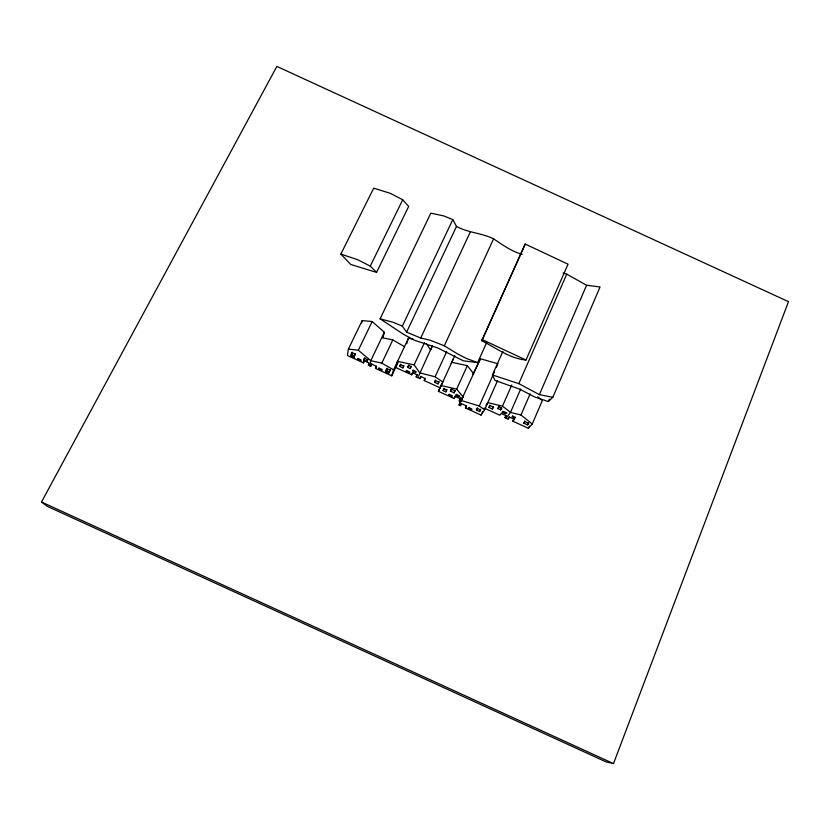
<?xml version="1.0" encoding="UTF-8"?>
<svg xmlns="http://www.w3.org/2000/svg" width="830" height="830" viewBox="0 0 830 830"><rect width="100%" height="100%" fill="white"/><g stroke="black" fill="none" stroke-linecap="round" stroke-linejoin="round"><path stroke-width="1.25" d="M382.983 337.665L384.342 332.259L372.162 321.521L362.181 320.608L348.403 349.067L347.386 355.499L363.478 362.876L364.567 360.614M351.038 355.385L354.306 356.879L354.14 357.803L350.882 356.309L352.138 353.113M351.266 354.524L351.619 352.439L354.846 353.912L354.462 355.997L351.266 354.524L352.356 352.252M361.756 322.922L362.181 320.608M481.805 340.736L525.203 244.062L568.031 264.199L525.992 360.033C509.755 358.539 496.06 347.957 481.805 340.736L525.203 244.062M363.831 360.158L364.235 358.207L367.389 359.649L366.964 361.589L363.831 360.158L364.92 357.875M363.478 362.876L363.955 360.604L368.831 362.845L368.323 365.096L370.74 366.206L371.819 363.945M369.609 365.688L370.771 360.687L384.342 332.259M370.74 366.206L371.269 363.965L376.135 366.196L375.575 368.427L391.729 375.834L398.151 362.171M386.106 370.419L386.666 368.489L389.955 370.004L389.384 371.923L386.106 370.419L387.185 368.136M385.929 371.321L388.99 372.722L388.699 373.697L385.649 372.296L387.008 369.039M391.729 375.834L393.586 369.827L408.453 338.225L413.184 339.169M406.69 343.682L408.453 338.225M399.749 366.435L400.351 364.588L403.567 366.061L402.944 367.908L399.749 366.435L400.817 364.163M407.8 367.41L408.505 365.397L410.975 366.528L410.248 368.541L407.8 367.41L408.868 365.117M419.959 378.605L420.8 376.519L425.105 378.49L424.234 380.565L440.014 387.797L442.815 381.966L435.096 376.799L419.783 372.846L414.129 364.878L397.591 361.309L395.661 367.462L411.69 374.807L412.469 372.701L416.982 374.766L416.172 376.862L419.959 378.605L421.007 376.332M613.484 763.59L788.5 301.653L276.867 66.41L41.5 502.015L47.248 506.331L606.232 761.95L613.484 763.59L41.5 502.015M417.884 377.65L432.399 345.622M502.897 351.391L492.398 374.952L495.064 380.462L519.725 389.177L534.572 396.927L548.34 401.554L552.811 397.331L600.049 286.983L586.613 285.25L566.755 274.159L563.093 273.029M513.863 418.922L512.867 421.215L528.388 428.332L532.258 423.985L542.312 400.62L537.674 396.792M548.34 401.554L549.356 399.189M492.398 374.952L518.802 383.647L539.396 394.624L586.613 285.25M524.778 420.841L523.782 423.144L527.527 424.867L528.523 422.563M528.388 428.332L529.374 426.029M532.258 423.985L520.96 414.99L530.163 393.794M518.802 383.647L566.755 274.159M512.867 421.215L514.372 419.347L509.589 417.158L508.116 419.036L505.014 417.615L506.01 415.322M520.732 388.99L510.502 412.386L506.072 418.102M508.116 419.036L509.112 416.743M498.892 406.254L497.876 408.568L500.604 409.823L501.621 407.499M520.96 414.99L510.502 412.386L502.492 406.14L511.799 384.964M489.918 405.123L488.901 407.426L492.304 408.983L493.321 406.679M466.491 405.683L465.464 407.976L481.047 415.114L482.614 411.566M481.047 415.114L484.616 409.823L497.627 380.503M476.358 410.093L477.426 408.453L480.643 409.937L479.564 411.566L476.358 410.093L477.385 407.789M484.616 409.823L479.263 405.995L494.389 372.016M496.485 367.327L497.523 364.982M479.564 411.566L480.591 409.252M465.464 407.976L466.657 406.015L461.573 403.681L460.432 405.663L459.052 405.03L480.446 358.768L498.042 363.81M460.432 405.663L461.459 403.38M459.249 400.869L460.401 398.846L455.193 396.46L454.083 398.493L438.406 391.314L441.187 385.535L456.676 389.135L463.223 397.02L460.64 401.502L459.249 400.869L460.795 397.456M522.195 254.343C511.571 251.459 502.596 244.902 493.611 238.822C481.69 232.981 468.213 232.825 456.5 226.434L452.796 219.577L443.718 215.904L430.822 213.175L380.109 318.834L403.525 334.314L414.388 340.227L437.659 347.905L463.306 360.801L477.634 362.627L486.639 342.634M459.052 405.03L462.767 396.782M472.851 374.392L480.446 358.768M450.389 391.138L451.416 389.177L455.079 390.857L454.031 392.818L450.389 391.138L451.437 388.834M454.031 392.818L455.079 390.505M456.676 389.135L467.311 365.657L451.8 362.305M454.083 398.493L455.11 396.221M434.547 382.267L435.325 380.545L438.821 382.142L438.022 383.854L434.547 382.267L435.594 379.974M443.106 390.577L444.029 388.699L446.758 389.955L445.814 391.822L443.106 390.577L444.143 388.284M445.814 391.822L446.862 389.529M438.022 383.854L439.07 381.572M438.406 391.314L441.612 384.311M451.188 363.353L453.315 358.695M441.187 385.535L454.809 355.728M435.096 376.799L446.665 351.63M424.234 380.565L425.282 378.293M477.634 362.627L466.481 358.467L458.056 354.213L444.33 345.799L493.611 238.822M416.172 376.862L417.22 374.6M430.812 349.772L431.88 347.459M414.129 364.878L424.462 342.707M411.69 374.807L412.738 372.546M380.109 318.834L393.057 322.268L402.332 326.138L406.627 332.145L420.717 338.038L470.278 232.037M410.248 368.541L411.317 366.238M402.944 367.908L404.013 365.625M385.649 372.296L387.257 368.894M406.627 332.145L456.5 226.434M389.384 371.923L390.463 369.63M348.403 349.067L358.332 350.239L370.771 360.687L381.81 363.146L392.818 339.927L404.49 346.65M402.332 326.138L452.796 219.577M375.575 368.427L376.654 366.165M366.964 361.589L368.053 359.317M354.462 355.997L355.562 353.715M358.332 350.239L372.162 321.521M350.882 356.309L352.522 352.916M376.581 272.396L408.682 206.411L402.716 199.771L390.297 193.328L373.697 188.151L340.86 254.105L350.737 264.469L376.581 272.396L370.273 266.129L357.595 259.676L340.86 254.105M370.273 266.129L402.716 199.771M485.996 405.351L487.812 402.643L502.492 406.14M488.901 407.426L490.146 405.621L493.57 407.188L492.304 408.983M497.876 408.568L499.089 406.876L501.839 408.132L500.604 409.823M505.014 417.615L506.404 415.809L501.206 413.423L499.847 415.239L484.181 408.059M523.782 423.144L525.058 421.65L528.835 423.383L527.527 424.867M539.396 394.624L552.811 397.331M381.769 337.644L392.818 339.927M420.717 338.038L429.982 340.175L444.33 345.799M461.615 400.589L479.263 405.995M504.951 412.095L507.016 413.039M525.992 360.033L482.064 339.501M381.81 363.146L393.586 369.827M467.311 365.657L473.671 373.801M426.371 343.599L430.469 349.783M358 358.529L357.823 359.452L360.874 360.843L361.05 359.93L358 358.529M378.999 368.074L378.75 369.008L381.873 370.439L382.122 369.506L378.999 368.074M406.472 370.491L406.129 371.467L409.522 373.023L409.875 372.048L406.472 370.491M413.07 370.211L412.707 371.186L415.778 372.597L416.141 371.622L413.07 370.211M449.092 394.302L448.657 395.142L451.904 396.626L452.35 395.796L449.092 394.302M456.313 394.416L455.815 395.319L459.301 396.916L459.81 396.024L456.313 394.416M468.857 407.644L468.296 408.557L471.409 409.989L471.98 409.076L468.857 407.644M502.721 411.389L502.067 412.261L505.335 413.765L505.999 412.894L502.721 411.389M512.618 416.079L512.079 416.764L515.005 418.102L515.544 417.428L512.618 416.079"/></g></svg>
